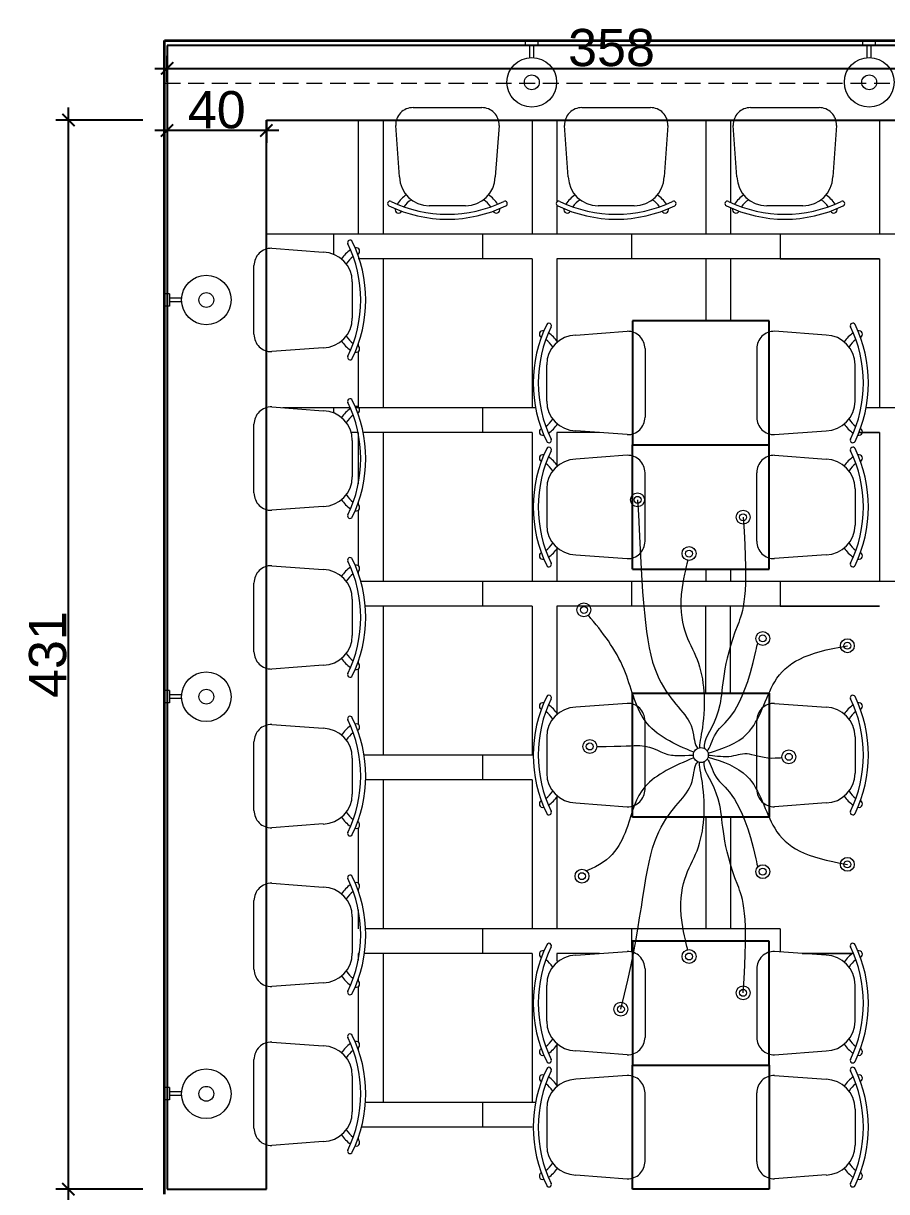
# Model space of a CAD drawing. Header units: millimetres. Extents: x -937 to 10425, y -275 to 2422.
# Drawn here: x 530.3 to 878, y 750.3 to 1221.2 of the extents above; entities that cross this region are included whole.
import ezdxf

# ---------------------------------------------------------------- set-up
doc = ezdxf.new("R2010")
doc.units = ezdxf.units.MM
doc.header["$PDMODE"] = 35
doc.linetypes.add('HIDDEN', pattern=[9.525, 6.35, -3.175])
for name, color, linetype, lineweight in [('Sebe - Aydınlatma', 240, 'Continuous', 18), ('Sebe - Duvar', 5, 'Continuous', 35), ('Sebe - Mobilya', 11, 'Continuous', 25), ('Sebe - Mobilya Alçak', 41, 'Continuous', 20), ('Sebe - Tefriş - ince', 9, 'Continuous', 0)]:
    doc.layers.add(name, color=color, linetype=linetype, lineweight=lineweight)
doc.styles.get("Standard").update_dxf_attribs({"font": 'arial.ttf'})
doc.dimstyles.new('ölçü iç', dxfattribs={"dimtxt": 15, "dimasz": 5, "dimexe": 5, "dimexo": 0.625, "dimtad": 1, "dimdec": 0, "dimtxsty": 'Standard', "dimblk": 'ARCHTICK', "dimcen": 5, "dimdle": 5, "dimclrd": 253, "dimclre": 253, "dimadec": 0, "dimazin": 0, "dimtfac": 1, "dimtdec": 0, "dimtmove": 0, "dimatfit": 3, "dimldrblk": 'ARCHTICK', "dimfxl": 30, "dimfxlon": 1, "dimarcsym": 2})

# ---------------------------------------------------------------- blocks, each defined once
blk = doc.blocks.new('_ArchTick')
at = {"color": 0, "linetype": 'ByBlock', "const_width": 0.15}
blk.add_lwpolyline([(-0.5, -0.5), (0.5, 0.5)], dxfattribs=at)
blk = doc.blocks.new('*D18')
at = {"layer": 'Defpoints', "color": 0, "transparency": 16777216}
for p in [(548.46, 1182.28), (628.22, 1182.28), (628.22, 751.28)]:
    blk.add_point(p, dxfattribs=at)
at = {"layer": 'Sebe - Tefriş - ince', "color": 253, "lineweight": -2, "transparency": 16777216}
for p, q in [((548.46, 746.28), (548.46, 1187.28)), ((578.46, 1182.28), (543.46, 1182.28)), ((578.46, 751.28), (543.46, 751.28))]:
    blk.add_line(p, q, dxfattribs=at)
at = {"layer": 'Sebe - Tefriş - ince', "color": 253, "lineweight": -2, "transparency": 16777216, "xscale": 5, "yscale": 5, "zscale": 5}
for p, rotation in [((548.46, 1182.28), 90), ((548.46, 751.28), 270)]:
    blk.add_blockref('_ArchTick', p, dxfattribs=dict(at, rotation=rotation))
at = {"layer": 'Sebe - Tefriş - ince', "color": 0, "transparency": 16777216, "insert": (540.17, 966.78), "char_height": 15, "attachment_point": 5, "rotation": 90}
blk.add_mtext('431', dxfattribs=at)
blk = doc.blocks.new('*D19')
at = {"layer": 'Defpoints', "color": 0, "transparency": 16777216}
for p in [(946.22, 1203.11), (588.22, 1197.08), (946.22, 1197.28)]:
    blk.add_point(p, dxfattribs=at)
at = {"layer": 'Sebe - Tefriş - ince', "color": 253, "lineweight": -2, "transparency": 16777216}
for p, q in [((588.22, 1197.71), (588.22, 1208.11)), ((946.22, 1197.91), (946.22, 1208.11)), ((583.22, 1203.11), (951.22, 1203.11))]:
    blk.add_line(p, q, dxfattribs=at)
at = {"layer": 'Sebe - Tefriş - ince', "color": 253, "lineweight": -2, "transparency": 16777216, "xscale": 5, "yscale": 5, "zscale": 5, "rotation": 180}
blk.add_blockref('_ArchTick', (588.22, 1203.11), dxfattribs=at)
at = {"layer": 'Sebe - Tefriş - ince', "color": 253, "lineweight": -2, "transparency": 16777216, "xscale": 5, "yscale": 5, "zscale": 5}
blk.add_blockref('_ArchTick', (946.22, 1203.11), dxfattribs=at)
at = {"layer": 'Sebe - Tefriş - ince', "color": 0, "transparency": 16777216, "insert": (767.22, 1211.4), "char_height": 15, "attachment_point": 5}
blk.add_mtext('358', dxfattribs=at)
blk = doc.blocks.new('*D20')
at = {"layer": 'Defpoints', "color": 0, "transparency": 16777216}
for p in [(588.22, 1182.28), (628.22, 1182.28), (588.22, 1178.04)]:
    blk.add_point(p, dxfattribs=at)
at = {"layer": 'Sebe - Tefriş - ince', "color": 253, "lineweight": -2, "transparency": 16777216}
for p, q in [((633.22, 1178.04), (583.22, 1178.04)), ((588.22, 1181.66), (588.22, 1173.04)), ((628.22, 1181.66), (628.22, 1173.04))]:
    blk.add_line(p, q, dxfattribs=at)
at = {"layer": 'Sebe - Tefriş - ince', "color": 253, "lineweight": -2, "transparency": 16777216, "xscale": 5, "yscale": 5, "zscale": 5, "rotation": 180}
blk.add_blockref('_ArchTick', (588.22, 1178.04), dxfattribs=at)
at = {"layer": 'Sebe - Tefriş - ince', "color": 253, "lineweight": -2, "transparency": 16777216, "xscale": 5, "yscale": 5, "zscale": 5}
blk.add_blockref('_ArchTick', (628.22, 1178.04), dxfattribs=at)
at = {"layer": 'Sebe - Tefriş - ince', "color": 0, "transparency": 16777216, "insert": (608.22, 1186.33), "char_height": 15, "attachment_point": 5}
blk.add_mtext('40', dxfattribs=at)
blk = doc.blocks.new('*D15')
at = {"layer": 'Defpoints', "color": 0, "transparency": 16777216}
for p in [(548.46, 1182.28), (628.22, 1182.28), (628.22, 751.28)]:
    blk.add_point(p, dxfattribs=at)
at = {"layer": 'Sebe - Tefriş - ince', "color": 253, "lineweight": -2, "transparency": 16777216}
for p, q in [((548.46, 746.28), (548.46, 1187.28)), ((578.46, 1182.28), (543.46, 1182.28)), ((578.46, 751.28), (543.46, 751.28))]:
    blk.add_line(p, q, dxfattribs=at)
at = {"layer": 'Sebe - Tefriş - ince', "color": 253, "lineweight": -2, "transparency": 16777216, "xscale": 5, "yscale": 5, "zscale": 5}
for p, rotation in [((548.46, 1182.28), 90), ((548.46, 751.28), 270)]:
    blk.add_blockref('_ArchTick', p, dxfattribs=dict(at, rotation=rotation))
at = {"layer": 'Sebe - Tefriş - ince', "color": 0, "transparency": 16777216, "insert": (540.17, 966.78), "char_height": 15, "attachment_point": 5, "rotation": 90}
blk.add_mtext('431', dxfattribs=at)
blk = doc.blocks.new('*D16')
at = {"layer": 'Defpoints', "color": 0, "transparency": 16777216}
for p in [(946.22, 1203.11), (588.22, 1197.08), (946.22, 1197.28)]:
    blk.add_point(p, dxfattribs=at)
at = {"layer": 'Sebe - Tefriş - ince', "color": 253, "lineweight": -2, "transparency": 16777216}
for p, q in [((588.22, 1197.71), (588.22, 1208.11)), ((946.22, 1197.91), (946.22, 1208.11)), ((583.22, 1203.11), (951.22, 1203.11))]:
    blk.add_line(p, q, dxfattribs=at)
at = {"layer": 'Sebe - Tefriş - ince', "color": 253, "lineweight": -2, "transparency": 16777216, "xscale": 5, "yscale": 5, "zscale": 5, "rotation": 180}
blk.add_blockref('_ArchTick', (588.22, 1203.11), dxfattribs=at)
at = {"layer": 'Sebe - Tefriş - ince', "color": 253, "lineweight": -2, "transparency": 16777216, "xscale": 5, "yscale": 5, "zscale": 5}
blk.add_blockref('_ArchTick', (946.22, 1203.11), dxfattribs=at)
at = {"layer": 'Sebe - Tefriş - ince', "color": 0, "transparency": 16777216, "insert": (767.22, 1211.4), "char_height": 15, "attachment_point": 5}
blk.add_mtext('358', dxfattribs=at)
blk = doc.blocks.new('*D17')
at = {"layer": 'Defpoints', "color": 0, "transparency": 16777216}
for p in [(588.22, 1182.28), (628.22, 1182.28), (588.22, 1178.04)]:
    blk.add_point(p, dxfattribs=at)
at = {"layer": 'Sebe - Tefriş - ince', "color": 253, "lineweight": -2, "transparency": 16777216}
for p, q in [((633.22, 1178.04), (583.22, 1178.04)), ((588.22, 1181.66), (588.22, 1173.04)), ((628.22, 1181.66), (628.22, 1173.04))]:
    blk.add_line(p, q, dxfattribs=at)
at = {"layer": 'Sebe - Tefriş - ince', "color": 253, "lineweight": -2, "transparency": 16777216, "xscale": 5, "yscale": 5, "zscale": 5, "rotation": 180}
blk.add_blockref('_ArchTick', (588.22, 1178.04), dxfattribs=at)
at = {"layer": 'Sebe - Tefriş - ince', "color": 253, "lineweight": -2, "transparency": 16777216, "xscale": 5, "yscale": 5, "zscale": 5}
blk.add_blockref('_ArchTick', (628.22, 1178.04), dxfattribs=at)
at = {"layer": 'Sebe - Tefriş - ince', "color": 0, "transparency": 16777216, "insert": (608.22, 1186.33), "char_height": 15, "attachment_point": 5}
blk.add_mtext('40', dxfattribs=at)

msp = doc.modelspace()

# ---------------------------------------------------------------- linework, layer by layer
at = {"layer": 'Sebe - Aydınlatma'}
for p, q in [((732.63, 1212.3), (732.63, 1214.28)), ((732.63, 1214.28), (737.63, 1214.28)), ((737.63, 1212.3), (732.63, 1212.3)), ((734.38, 1207.45), (734.38, 1212.3)), ((735.88, 1207.45), (735.88, 1212.3)), ((737.63, 1212.3), (737.63, 1214.28)), ((868.52, 1212.3), (868.52, 1214.28)), ((868.52, 1214.28), (873.52, 1214.28)), ((873.52, 1212.3), (868.52, 1212.3)), ((870.27, 1207.45), (870.27, 1212.3)), ((871.77, 1207.45), (871.77, 1212.3)), ((873.52, 1212.3), (873.52, 1214.28)), ((589.21, 1112.23), (587.22, 1112.23)), ((587.22, 1107.23), (587.22, 1112.23)), ((589.21, 1112.23), (589.21, 1107.23)), ((589.21, 1107.23), (587.22, 1107.23)), ((594.05, 1110.48), (589.21, 1110.48)), ((594.05, 1108.98), (589.21, 1108.98)), ((589.21, 952.3), (587.22, 952.3)), ((587.22, 947.3), (587.22, 952.3)), ((589.21, 952.3), (589.21, 947.3)), ((589.21, 947.3), (587.22, 947.3)), ((594.05, 950.55), (589.21, 950.55)), ((594.05, 949.05), (589.21, 949.05)), ((589.21, 792.23), (587.22, 792.23)), ((587.22, 787.23), (587.22, 792.23)), ((589.21, 792.23), (589.21, 787.23)), ((589.21, 787.23), (587.22, 787.23)), ((594.05, 790.48), (589.21, 790.48)), ((594.05, 788.98), (589.21, 788.98))]:
    msp.add_line(p, q, dxfattribs=at)
for centre, radius in [((735.13, 1197.48), 10), ((871.02, 1197.48), 10), ((735.13, 1197.48), 3), ((871.02, 1197.48), 3), ((604.02, 1109.73), 10), ((604.02, 1109.73), 3), ((777.73, 1029.17), 2.8), ((777.73, 1029.17), 1.4), ((820.23, 1022.15), 2.8), ((820.23, 1022.15), 1.4), ((798.47, 1007.5), 2.8), ((798.47, 1007.5), 1.4), ((756.11, 984.79), 2.8), ((756.11, 984.79), 1.4), ((828.15, 973.29), 2.8), ((828.15, 973.29), 1.4), ((862.24, 970.35), 2.8), ((862.24, 970.35), 1.4), ((604.02, 949.8), 10), ((604.02, 949.8), 3), ((758.47, 929.74), 2.8), ((758.47, 929.74), 1.4), ((803.22, 926.28), 3), ((838.66, 925.56), 2.8), ((838.66, 925.56), 1.4), ((828.15, 879.27), 2.8), ((862.24, 882.21), 2.8), ((862.24, 882.21), 1.4), ((755.33, 877.46), 2.8), ((755.33, 877.46), 1.4), ((828.15, 879.27), 1.4), ((798.47, 845.06), 2.8), ((798.47, 845.06), 1.4), ((820.23, 830.42), 2.8), ((820.23, 830.42), 1.4), ((771, 823.85), 2.8), ((771, 823.85), 1.4), ((604.02, 789.73), 10), ((604.02, 789.73), 3)]:
    msp.add_circle(centre, radius, dxfattribs=at)
for points, knots in [([(777.73, 1029.17), (779.52, 996.05), (780.31, 955.62), (800.88, 941.29), (800.18, 931.21), (801.66, 929.5), (801.98, 929.01)], [2.92687, 2.92687, 2.92687, 2.92687, 12.007547, 19.867591, 25.196402, 26.953345, 26.953345, 26.953345, 26.953345]), ([(820.23, 1022.15), (822.73, 989.59), (811.44, 965.07), (812.93, 943.96), (804.39, 932.94), (804.54, 929.76), (804.65, 928.92)], [2.755819, 2.755819, 2.755819, 2.755819, 4.843756, 11.626847, 18.7176, 21.248534, 21.248534, 21.248534, 21.248534]), ([(797.87, 1004.77), (797.76, 1004.08), (791.83, 980.29), (804.25, 966.06), (805.44, 943.98), (802.54, 930.06), (802.65, 929.23)], [2.755819, 2.755819, 2.755819, 2.755819, 4.843756, 11.626847, 18.7176, 21.248534, 21.248534, 21.248534, 21.248534]), ([(800.44, 927.41), (792.62, 930.61), (778.04, 937.36), (773.58, 963.14), (763.53, 975.89), (757.91, 982.64)], [2.787961, 2.787961, 2.787961, 2.787961, 26.41129, 48.710653, 74.913912, 74.913912, 74.913912, 74.913912]), ([(805.76, 927.89), (805.89, 928.03), (807.27, 929.74), (808.78, 938.44), (819.99, 942.65), (826.02, 971.17), (826.18, 971.3)], [2.937799, 2.937799, 2.937799, 2.937799, 3.553257, 9.912365, 19.086414, 19.623061, 19.623061, 19.623061, 19.623061]), ([(806.11, 927.1), (812.16, 928.85), (825.86, 933.74), (831.51, 960.69), (845.4, 967.54), (862.24, 970.35)], [2.731917, 2.731917, 2.731917, 2.731917, 19.995629, 44.106089, 74.066497, 74.066497, 74.066497, 74.066497]), ([(761.27, 929.74), (772.45, 929.75), (783.43, 931.19), (788.14, 925.67), (794.69, 926.19), (800.23, 926.17)], [3.240193, 3.240193, 3.240193, 3.240193, 6.458005, 13.548758, 16.076674, 16.076674, 16.076674, 16.076674]), ([(800.44, 925.16), (792.62, 921.95), (778.04, 915.2), (774.27, 896.54), (767.7, 883.51), (757.13, 879.61)], [2.787961, 2.787961, 2.787961, 2.787961, 26.41129, 48.710653, 74.913912, 74.913912, 74.913912, 74.913912]), ([(771, 823.85), (779.52, 856.52), (780.31, 896.95), (800.88, 911.28), (800.18, 921.36), (801.66, 923.07), (801.98, 923.55)], [2.92687, 2.92687, 2.92687, 2.92687, 12.007547, 19.867591, 25.196402, 26.953345, 26.953345, 26.953345, 26.953345]), ([(797.87, 847.79), (797.76, 848.48), (791.83, 872.27), (804.25, 886.5), (805.44, 908.58), (802.54, 922.5), (802.65, 923.34)], [2.755819, 2.755819, 2.755819, 2.755819, 4.843756, 11.626847, 18.7176, 21.248534, 21.248534, 21.248534, 21.248534]), ([(820.23, 830.42), (822.73, 862.98), (811.44, 887.5), (812.93, 908.6), (804.39, 919.63), (804.54, 922.81), (804.65, 923.64)], [2.755819, 2.755819, 2.755819, 2.755819, 4.843756, 11.626847, 18.7176, 21.248534, 21.248534, 21.248534, 21.248534]), ([(805.76, 924.67), (805.89, 924.53), (807.27, 922.83), (808.78, 914.12), (819.99, 909.92), (826.02, 881.39), (826.18, 881.27)], [2.937799, 2.937799, 2.937799, 2.937799, 3.553257, 9.912365, 19.086414, 19.623061, 19.623061, 19.623061, 19.623061]), ([(806.11, 925.47), (812.16, 923.72), (825.86, 918.82), (831.51, 891.87), (845.4, 885.02), (862.24, 882.21)], [2.731917, 2.731917, 2.731917, 2.731917, 19.995629, 44.106089, 74.066497, 74.066497, 74.066497, 74.066497]), ([(835.89, 925.12), (835.33, 925.06), (828.48, 924.53), (821.1, 928.04), (815.25, 924.75), (808.04, 926.03), (806.22, 926.11)], [2.864699, 2.864699, 2.864699, 2.864699, 4.759074, 9.979095, 15.48138, 20.959343, 20.959343, 20.959343, 20.959343])]:
    msp.add_open_spline(points, degree=3, knots=knots, dxfattribs=at)
at = {"layer": 'Sebe - Duvar', "lineweight": 35}
for p, q in [((587.22, 749.28), (587.22, 1214.28)), ((587.22, 1214.28), (948.22, 1214.28))]:
    msp.add_line(p, q, dxfattribs=at)
at = {"layer": 'Sebe - Mobilya'}
for p, q in [((946.22, 1212.28), (588.22, 1212.28)), ((588.22, 1212.28), (588.22, 751.28)), ((628.22, 751.28), (628.22, 1182.28)), ((628.22, 1182.28), (946.22, 1182.28)), ((775.72, 1101.28), (775.72, 1051.28)), ((830.72, 1101.28), (775.72, 1101.28)), ((830.72, 1051.28), (830.72, 1101.28)), ((775.72, 1051.28), (830.72, 1051.28)), ((775.72, 1001.28), (775.72, 1051.28)), ((775.72, 1051.28), (830.72, 1051.28)), ((830.72, 1001.28), (830.72, 1051.28)), ((775.72, 1001.28), (830.72, 1001.28)), ((775.72, 901.28), (775.72, 951.28)), ((775.72, 951.28), (830.72, 951.28)), ((830.72, 951.28), (830.72, 901.28)), ((830.72, 901.28), (775.72, 901.28)), ((775.72, 851.28), (775.72, 801.28)), ((830.72, 851.28), (775.72, 851.28)), ((830.72, 801.28), (830.72, 851.28)), ((775.72, 801.28), (830.72, 801.28)), ((775.72, 751.28), (775.72, 801.28)), ((775.72, 801.28), (830.72, 801.28)), ((830.72, 801.28), (830.72, 751.28)), ((588.22, 751.28), (628.22, 751.28)), ((830.72, 751.28), (775.72, 751.28))]:
    msp.add_line(p, q, dxfattribs=at)
at = {"layer": 'Sebe - Mobilya Alçak', "ltscale": 30}
for p, q in [((687.3, 1187.28), (714.97, 1187.28)), ((755.29, 1187.28), (782.95, 1187.28)), ((823.22, 1187.28), (850.88, 1187.28)), ((681.84, 1159.37), (680.3, 1180.12)), ((721.96, 1180.12), (720.43, 1159.37)), ((749.82, 1159.37), (748.29, 1180.12)), ((789.95, 1180.12), (788.41, 1159.37)), ((817.76, 1159.37), (816.22, 1180.12)), ((857.88, 1180.12), (856.35, 1159.37)), ((708.43, 1147.68), (693.84, 1147.68)), ((776.41, 1147.68), (761.82, 1147.68)), ((844.35, 1147.68), (829.75, 1147.68)), ((630.39, 1130.56), (651.13, 1129.03)), ((623.22, 1095.9), (623.22, 1123.57)), ((662.82, 1117.03), (662.82, 1102.44)), ((752.81, 1095.58), (773.56, 1097.11)), ((853.63, 1095.58), (832.89, 1097.11)), ((651.13, 1090.44), (630.39, 1088.9)), ((780.72, 1090.11), (780.72, 1062.45)), ((825.72, 1090.11), (825.72, 1062.45)), ((741.12, 1068.98), (741.12, 1083.58)), ((865.32, 1068.98), (865.32, 1083.58)), ((630.39, 1066.61), (651.13, 1065.08)), ((623.22, 1031.95), (623.22, 1059.61)), ((773.56, 1055.45), (752.81, 1056.99)), ((832.89, 1055.45), (853.63, 1056.99)), ((662.82, 1053.08), (662.82, 1038.48)), ((773.56, 1047.11), (752.81, 1045.58)), ((832.89, 1047.11), (853.63, 1045.58)), ((780.72, 1012.45), (780.72, 1040.11)), ((825.72, 1012.45), (825.72, 1040.11)), ((741.12, 1033.58), (741.12, 1018.98)), ((865.32, 1033.58), (865.32, 1018.98)), ((651.13, 1026.49), (630.39, 1024.95)), ((752.81, 1006.99), (773.56, 1005.45)), ((853.63, 1006.99), (832.89, 1005.45)), ((630.39, 1002.61), (651.13, 1001.08)), ((623.22, 967.95), (623.22, 995.61)), ((662.82, 989.08), (662.82, 974.48)), ((651.13, 962.49), (630.39, 960.95)), ((773.56, 947.11), (752.81, 945.58)), ((832.89, 947.11), (853.63, 945.58)), ((630.39, 938.61), (651.13, 937.08)), ((780.72, 912.45), (780.72, 940.11)), ((825.72, 912.45), (825.72, 940.11)), ((741.12, 933.58), (741.12, 918.98)), ((865.32, 933.58), (865.32, 918.98)), ((623.22, 903.95), (623.22, 931.61)), ((662.82, 925.08), (662.82, 910.48)), ((752.81, 906.99), (773.56, 905.45)), ((853.63, 906.99), (832.89, 905.45)), ((651.13, 898.49), (630.39, 896.95)), ((630.39, 874.6), (651.13, 873.07)), ((623.22, 839.94), (623.22, 867.61)), ((662.82, 861.07), (662.82, 846.48)), ((752.81, 845.58), (773.56, 847.11)), ((853.63, 845.58), (832.89, 847.11)), ((780.72, 840.11), (780.72, 812.45)), ((825.72, 840.11), (825.72, 812.45)), ((651.13, 834.48), (630.39, 832.94)), ((741.12, 818.98), (741.12, 833.58)), ((865.32, 818.98), (865.32, 833.58)), ((630.39, 810.56), (651.13, 809.03)), ((773.56, 805.45), (752.81, 806.99)), ((832.89, 805.45), (853.63, 806.99)), ((623.22, 775.9), (623.22, 803.57)), ((662.82, 797.03), (662.82, 782.44)), ((773.56, 797.11), (752.81, 795.58)), ((832.89, 797.11), (853.63, 795.58)), ((780.72, 762.45), (780.72, 790.11)), ((825.72, 762.45), (825.72, 790.11)), ((741.12, 783.58), (741.12, 768.98)), ((865.32, 783.58), (865.32, 768.98)), ((651.13, 770.44), (630.39, 768.9)), ((752.81, 756.99), (773.56, 755.45)), ((853.63, 756.99), (832.89, 755.45))]:
    msp.add_line(p, q, dxfattribs=at)
for centre, radius, start, end in [((687.3, 1180.28), 7, 90, 181.3639), ((714.97, 1180.28), 7, 358.6361, 90), ((755.29, 1180.28), 7, 90, 181.3639), ((782.95, 1180.28), 7, 358.6361, 90), ((823.22, 1180.28), 7, 90, 181.3639), ((850.88, 1180.28), 7, 358.6361, 90), ((693.84, 1159.68), 12, 181.4786, 270), ((708.43, 1159.68), 12, 270, 358.5214), ((761.82, 1159.68), 12, 181.4786, 270), ((776.41, 1159.68), 12, 270, 358.5214), ((829.75, 1159.68), 12, 181.4786, 270), ((844.35, 1159.68), 12, 270, 358.5214), ((701.13, 1196.43), 52.14, 244.2098, 295.7895), ((692.05, 1140.91), 13.42, 123.8436, 146.1783), ((691.43, 1142.03), 9.41, 120.8902, 145.8824), ((710.84, 1142.03), 9.41, 34.1169, 59.1091), ((710.22, 1140.91), 13.42, 33.821, 56.1557), ((769.12, 1196.43), 52.14, 244.2098, 295.7895), ((760.03, 1140.91), 13.42, 123.8436, 146.1783), ((759.42, 1142.03), 9.41, 120.8902, 145.8824), ((778.82, 1142.03), 9.41, 34.1169, 59.1091), ((778.2, 1140.91), 13.42, 33.821, 56.1557), ((837.05, 1196.43), 52.14, 244.2098, 295.7895), ((827.96, 1140.91), 13.42, 123.8436, 146.1783), ((827.35, 1142.03), 9.41, 120.8902, 145.8824), ((846.75, 1142.03), 9.41, 34.1169, 59.1091), ((846.14, 1140.91), 13.42, 33.821, 56.1557), ((701.13, 1196.43), 54.14, 244.2098, 295.7895), ((681.44, 1146.11), 1.39, 162.3823, 334.8695), ((720.83, 1146.11), 1.39, 205.1305, 17.6177), ((769.12, 1196.43), 54.14, 244.2098, 295.7895), ((749.42, 1146.11), 1.39, 162.3823, 334.8695), ((788.81, 1146.11), 1.39, 205.1305, 17.6177), ((837.05, 1196.43), 54.14, 244.2098, 295.7895), ((817.36, 1146.11), 1.39, 162.3823, 334.8695), ((856.74, 1146.11), 1.39, 205.1305, 17.6177), ((630.22, 1123.57), 7, 88.6361, 180), ((614.08, 1109.73), 52.14, 334.2098, 25.7895), ((614.08, 1109.73), 54.14, 334.2098, 25.7895), ((664.39, 1129.43), 1.39, 295.1305, 107.6177), ((650.82, 1117.03), 12, 360, 88.5214), ((669.6, 1118.82), 13.42, 123.821, 146.1557), ((668.47, 1119.43), 9.41, 124.1169, 149.1091), ((650.82, 1102.44), 12, 271.4786, 360), ((789.87, 1076.28), 54.14, 154.2098, 205.7895), ((789.87, 1076.28), 52.14, 154.2098, 205.7895), ((739.56, 1095.97), 1.39, 72.3823, 244.8695), ((816.58, 1076.28), 52.14, 334.2105, 25.7902), ((816.58, 1076.28), 54.14, 334.2105, 25.7902), ((866.89, 1095.97), 1.39, 295.1305, 107.6177), ((630.22, 1095.9), 7, 180, 271.3639), ((669.6, 1100.65), 13.42, 213.8436, 236.1783), ((668.47, 1100.03), 9.41, 210.8902, 235.8824), ((735.48, 1085.98), 9.41, 30.8902, 55.8824), ((753.12, 1083.58), 12, 91.4786, 180), ((734.35, 1085.37), 13.42, 33.8436, 56.1783), ((773.72, 1090.11), 7, 0, 91.3639), ((832.72, 1090.11), 7, 88.6361, 180), ((853.32, 1083.58), 12, 0, 88.5214), ((872.1, 1085.37), 13.42, 123.8217, 146.1564), ((870.97, 1085.98), 9.41, 124.1176, 149.1098), ((664.39, 1090.04), 1.39, 252.3823, 64.8695), ((614.08, 1045.78), 54.14, 334.2098, 25.7895), ((630.22, 1059.61), 7, 88.6361, 180), ((650.82, 1053.08), 12, 360, 88.5214), ((669.6, 1054.87), 13.42, 123.821, 146.1557), ((614.08, 1045.78), 52.14, 334.2098, 25.7895), ((664.39, 1065.47), 1.39, 295.1305, 107.6177), ((753.12, 1068.98), 12, 180, 268.5214), ((853.32, 1068.98), 12, 271.4786, 0), ((668.47, 1055.48), 9.41, 124.1169, 149.1091), ((735.47, 1066.58), 9.41, 304.1169, 329.1091), ((734.35, 1067.2), 13.42, 303.821, 326.1557), ((773.72, 1062.45), 7, 268.6361, 0), ((832.72, 1062.45), 7, 180, 271.3639), ((872.1, 1067.2), 13.42, 213.8443, 236.179), ((870.97, 1066.58), 9.41, 210.8909, 235.8831), ((739.56, 1056.59), 1.39, 115.1305, 287.6177), ((866.89, 1056.59), 1.39, 252.3823, 64.8695), ((789.87, 1026.28), 54.14, 154.2105, 205.7902), ((789.87, 1026.28), 52.14, 154.2105, 205.7902), ((739.56, 1045.97), 1.39, 72.3823, 244.8695), ((753.12, 1033.58), 12, 91.4786, 180), ((734.35, 1035.37), 13.42, 33.8443, 56.179), ((773.72, 1040.11), 7, 360, 91.3639), ((832.72, 1040.11), 7, 88.6361, 180), ((853.32, 1033.58), 12, 360, 88.5214), ((872.1, 1035.37), 13.42, 123.821, 146.1557), ((816.58, 1026.28), 52.14, 334.2098, 25.7895), ((816.58, 1026.28), 54.14, 334.2098, 25.7895), ((866.89, 1045.97), 1.39, 295.1305, 107.6177), ((735.47, 1035.98), 9.41, 30.8909, 55.8831), ((870.97, 1035.98), 9.41, 124.1169, 149.1091), ((650.82, 1038.48), 12, 271.4786, 360), ((630.22, 1031.95), 7, 180, 271.3639), ((669.6, 1036.7), 13.42, 213.8436, 236.1783), ((668.47, 1036.08), 9.41, 210.8902, 235.8824), ((664.39, 1026.09), 1.39, 252.3823, 64.8695), ((753.12, 1018.98), 12, 180, 268.5214), ((853.32, 1018.98), 12, 271.4786, 360), ((735.48, 1016.58), 9.41, 304.1176, 329.1098), ((734.35, 1017.2), 13.42, 303.8217, 326.1564), ((773.72, 1012.45), 7, 268.6361, 360), ((832.72, 1012.45), 7, 180, 271.3639), ((872.1, 1017.2), 13.42, 213.8436, 236.1783), ((870.97, 1016.58), 9.41, 210.8902, 235.8824), ((614.08, 981.78), 52.14, 334.2098, 25.7895), ((614.08, 981.78), 54.14, 334.2098, 25.7895), ((739.56, 1006.59), 1.39, 115.1305, 287.6177), ((866.89, 1006.59), 1.39, 252.3823, 64.8695), ((630.22, 995.61), 7, 88.6361, 180), ((650.82, 989.08), 12, 360, 88.5214), ((669.6, 990.87), 13.42, 123.821, 146.1557), ((668.47, 991.48), 9.41, 124.1169, 149.1091), ((664.39, 1001.47), 1.39, 295.1305, 107.6177), ((650.82, 974.48), 12, 271.4786, 360), ((630.22, 967.95), 7, 180, 271.3639), ((668.47, 972.08), 9.41, 210.8902, 235.8824), ((669.6, 972.7), 13.42, 213.8436, 236.1783), ((664.39, 962.09), 1.39, 252.3823, 64.8695), ((789.87, 926.28), 54.14, 154.2105, 205.7902), ((789.87, 926.28), 52.14, 154.2105, 205.7902), ((739.56, 945.97), 1.39, 72.3823, 244.8695), ((773.72, 940.11), 7, 360, 91.3639), ((832.72, 940.11), 7, 88.6361, 180), ((816.58, 926.28), 52.14, 334.2098, 25.7895), ((816.58, 926.28), 54.14, 334.2098, 25.7895), ((866.89, 945.97), 1.39, 295.1305, 107.6177), ((735.47, 935.98), 9.41, 30.8909, 55.8831), ((753.12, 933.58), 12, 91.4786, 180), ((734.35, 935.37), 13.42, 33.8443, 56.179), ((853.32, 933.58), 12, 360, 88.5214), ((872.1, 935.37), 13.42, 123.821, 146.1557), ((870.97, 935.98), 9.41, 124.1169, 149.1091), ((630.22, 931.61), 7, 88.6361, 180), ((669.6, 926.87), 13.42, 123.821, 146.1557), ((614.08, 917.78), 52.14, 334.2098, 25.7895), ((614.08, 917.78), 54.14, 334.2098, 25.7895), ((664.39, 937.47), 1.39, 295.1305, 107.6177), ((650.82, 925.08), 12, 360, 88.5214), ((668.47, 927.48), 9.41, 124.1169, 149.1091), ((753.12, 918.98), 12, 180, 268.5214), ((853.32, 918.98), 12, 271.4786, 360), ((650.82, 910.48), 12, 271.4786, 360), ((735.48, 916.58), 9.41, 304.1176, 329.1098), ((734.35, 917.2), 13.42, 303.8217, 326.1564), ((773.72, 912.45), 7, 268.6361, 360), ((832.72, 912.45), 7, 180, 271.3639), ((872.1, 917.2), 13.42, 213.8436, 236.1783), ((870.97, 916.58), 9.41, 210.8902, 235.8824), ((739.56, 906.59), 1.39, 115.1305, 287.6177), ((866.89, 906.59), 1.39, 252.3823, 64.8695), ((630.22, 903.95), 7, 180, 271.3639), ((669.6, 908.7), 13.42, 213.8436, 236.1783), ((668.47, 908.08), 9.41, 210.8902, 235.8824), ((664.39, 898.09), 1.39, 252.3823, 64.8695), ((614.08, 853.77), 52.14, 334.2098, 25.7895), ((614.08, 853.77), 54.14, 334.2098, 25.7895), ((630.22, 867.61), 7, 88.6361, 180), ((650.82, 861.07), 12, 360, 88.5214), ((669.6, 862.86), 13.42, 123.821, 146.1557), ((664.39, 873.47), 1.39, 295.1305, 107.6177), ((668.47, 863.48), 9.41, 124.1169, 149.1091), ((789.87, 826.28), 54.14, 154.2098, 205.7895), ((789.87, 826.28), 52.14, 154.2098, 205.7895), ((816.58, 826.28), 52.14, 334.2105, 25.7902), ((816.58, 826.28), 54.14, 334.2105, 25.7902), ((650.82, 846.48), 12, 271.4786, 360), ((739.56, 845.97), 1.39, 72.3823, 244.8695), ((735.48, 835.98), 9.41, 30.8902, 55.8824), ((753.12, 833.58), 12, 91.4786, 180), ((773.72, 840.11), 7, 0, 91.3639), ((832.72, 840.11), 7, 88.6361, 180), ((853.32, 833.58), 12, 0, 88.5214), ((872.1, 835.37), 13.42, 123.8217, 146.1564), ((870.97, 835.98), 9.41, 124.1176, 149.1098), ((866.89, 845.97), 1.39, 295.1305, 107.6177), ((630.22, 839.94), 7, 180, 271.3639), ((668.47, 844.07), 9.41, 210.8902, 235.8824), ((669.6, 844.69), 13.42, 213.8436, 236.1783), ((664.39, 834.08), 1.39, 252.3823, 64.8695), ((753.12, 818.98), 12, 180, 268.5214), ((853.32, 818.98), 12, 271.4786, 0), ((630.22, 803.57), 7, 88.6361, 180), ((614.08, 789.73), 52.14, 334.2098, 25.7895), ((614.08, 789.73), 54.14, 334.2098, 25.7895), ((664.39, 809.43), 1.39, 295.1305, 107.6177), ((735.47, 816.58), 9.41, 304.1169, 329.1091), ((773.72, 812.45), 7, 268.6361, 0), ((832.72, 812.45), 7, 180, 271.3639), ((870.97, 816.58), 9.41, 210.8909, 235.8831), ((650.82, 797.03), 12, 360, 88.5214), ((669.6, 798.82), 13.42, 123.821, 146.1557), ((668.47, 799.43), 9.41, 124.1169, 149.1091), ((739.56, 806.59), 1.39, 115.1305, 287.6177), ((734.35, 817.2), 13.42, 303.821, 326.1557), ((872.1, 817.2), 13.42, 213.8443, 236.179), ((866.89, 806.59), 1.39, 252.3823, 64.8695), ((789.87, 776.28), 54.14, 154.2105, 205.7902), ((789.87, 776.28), 52.14, 154.2105, 205.7902), ((739.56, 795.97), 1.39, 72.3823, 244.8695), ((734.35, 785.37), 13.42, 33.8443, 56.179), ((773.72, 790.11), 7, 360, 91.3639), ((832.72, 790.11), 7, 88.6361, 180), ((872.1, 785.37), 13.42, 123.821, 146.1557), ((816.58, 776.28), 52.14, 334.2098, 25.7895), ((816.58, 776.28), 54.14, 334.2098, 25.7895), ((866.89, 795.97), 1.39, 295.1305, 107.6177), ((735.47, 785.98), 9.41, 30.8909, 55.8831), ((753.12, 783.58), 12, 91.4786, 180), ((853.32, 783.58), 12, 360, 88.5214), ((870.97, 785.98), 9.41, 124.1169, 149.1091), ((650.82, 782.44), 12, 271.4786, 360), ((630.22, 775.9), 7, 180, 271.3639), ((669.6, 780.65), 13.42, 213.8436, 236.1783), ((668.47, 780.03), 9.41, 210.8902, 235.8824), ((664.39, 770.04), 1.39, 252.3823, 64.8695), ((753.12, 768.98), 12, 180, 268.5214), ((853.32, 768.98), 12, 271.4786, 360), ((735.48, 766.58), 9.41, 304.1176, 329.1098), ((734.35, 767.2), 13.42, 303.8217, 326.1564), ((773.72, 762.45), 7, 268.6361, 360), ((832.72, 762.45), 7, 180, 271.3639), ((872.1, 767.2), 13.42, 213.8436, 236.1783), ((870.97, 766.58), 9.41, 210.8902, 235.8824), ((739.56, 756.59), 1.39, 115.1305, 287.6177), ((866.89, 756.59), 1.39, 252.3823, 64.8695)]:
    msp.add_arc(centre, radius, start, end, dxfattribs=at)
at = {"layer": 'Sebe - Mobilya Alçak'}
for centre, start, end in [((678.01, 1148.58), 64.2098, 244.2098), ((724.25, 1148.58), 295.7902, 115.7902), ((746, 1148.58), 64.2098, 244.2098), ((792.24, 1148.58), 295.7902, 115.7902), ((813.93, 1148.58), 64.2098, 244.2098), ((860.17, 1148.58), 295.7902, 115.7902), ((661.92, 1132.85), 25.7902, 205.7902), ((742.02, 1099.4), 334.2098, 154.2098), ((864.42, 1099.4), 25.7902, 205.7902), ((661.92, 1086.61), 154.2098, 334.2098), ((661.92, 1068.9), 25.7902, 205.7902), ((742.02, 1053.16), 205.7902, 25.7902), ((742.02, 1049.4), 334.2098, 154.2098), ((864.42, 1053.16), 154.2098, 334.2098), ((864.42, 1049.4), 25.7902, 205.7902), ((661.92, 1022.66), 154.2098, 334.2098), ((661.92, 1004.9), 25.7902, 205.7902), ((742.02, 1003.16), 205.7902, 25.7902), ((864.42, 1003.16), 154.2098, 334.2098), ((661.92, 958.66), 154.2098, 334.2098), ((742.02, 949.4), 334.2098, 154.2098), ((864.42, 949.4), 25.7902, 205.7902), ((661.92, 940.9), 25.7902, 205.7902), ((742.02, 903.16), 205.7902, 25.7902), ((864.42, 903.16), 154.2098, 334.2098), ((661.92, 894.66), 154.2098, 334.2098), ((661.92, 876.89), 25.7902, 205.7902), ((742.02, 849.4), 334.2098, 154.2098), ((864.42, 849.4), 25.7902, 205.7902), ((661.92, 830.65), 154.2098, 334.2098), ((661.92, 812.85), 25.7902, 205.7902), ((742.02, 803.16), 205.7902, 25.7902), ((864.42, 803.16), 154.2098, 334.2098), ((742.02, 799.4), 334.2098, 154.2098), ((864.42, 799.4), 25.7902, 205.7902), ((661.92, 766.61), 154.2098, 334.2098), ((742.02, 753.16), 205.7902, 25.7902), ((864.42, 753.16), 154.2098, 334.2098)]:
    msp.add_arc(centre, 1, start, end, dxfattribs=at)
at = {"layer": 'Sebe - Tefriş - ince', "linetype": 'HIDDEN'}
msp.add_line((587.22, 1197.08), (948.22, 1197.08), dxfattribs=at)
msp.add_line((587.22, 1197.08), (948.22, 1197.08), dxfattribs=at)
at = {"layer": 'Sebe - Tefriş - ince'}
for p, q in [((665.22, 1182.28), (665.22, 1136.28)), ((675.22, 1182.28), (675.22, 1136.28)), ((735.22, 1182.28), (735.22, 1136.28)), ((745.22, 1182.28), (745.22, 1149.22)), ((805.22, 1182.28), (805.22, 1136.28)), ((815.22, 1182.28), (815.22, 1149.08)), ((875.22, 1182.28), (875.22, 1136.28)), ((745.22, 1147.95), (745.22, 1136.28)), ((815.22, 1146.88), (815.22, 1136.28)), ((655.22, 1136.28), (628.22, 1136.28)), ((715.22, 1136.28), (655.22, 1136.28)), ((655.22, 1136.28), (655.22, 1128.2)), ((775.22, 1136.28), (715.22, 1136.28)), ((715.22, 1136.28), (715.22, 1126.28)), ((835.22, 1136.28), (775.22, 1136.28)), ((775.22, 1136.28), (775.22, 1126.28)), ((895.22, 1136.28), (835.22, 1136.28)), ((835.22, 1136.28), (835.22, 1126.28)), ((675.22, 1126.28), (665.22, 1126.28)), ((735.22, 1126.28), (675.22, 1126.28)), ((675.22, 1126.28), (675.22, 1066.28)), ((735.22, 1126.28), (735.22, 1066.28)), ((815.22, 1126.28), (745.22, 1126.28)), ((745.22, 1126.28), (745.22, 1093.23)), ((805.22, 1126.28), (805.22, 1101.28)), ((875.22, 1126.28), (815.22, 1126.28)), ((815.22, 1126.28), (815.22, 1101.28)), ((835.22, 1126.28), (875.22, 1126.28)), ((875.22, 1126.28), (875.22, 1066.28)), ((665.22, 1091.98), (665.22, 1091.15)), ((665.22, 1091.98), (665.22, 1091.15)), ((665.22, 1088.93), (665.22, 1066.58)), ((655.22, 1066.28), (634.84, 1066.28)), ((662.02, 1066.28), (655.22, 1066.28)), ((655.22, 1066.28), (655.22, 1064.24)), ((665.22, 1066.28), (664.18, 1066.28)), ((715.22, 1066.28), (665.52, 1066.28)), ((736.66, 1066.28), (715.22, 1066.28)), ((715.22, 1066.28), (715.22, 1056.28)), ((895.22, 1066.28), (869.78, 1066.28)), ((665.22, 1056.28), (662.39, 1056.28)), ((665.22, 1056.28), (665.22, 1035.66)), ((675.22, 1056.28), (667.19, 1056.28)), ((735.22, 1056.28), (675.22, 1056.28)), ((675.22, 1056.28), (675.22, 996.28)), ((735.22, 1056.28), (735.22, 996.28)), ((762.35, 1056.28), (745.22, 1056.28)), ((745.22, 1056.28), (745.22, 1043.23)), ((866.89, 1056.28), (875.22, 1056.28)), ((875.22, 1056.28), (866.89, 1056.28)), ((875.22, 1056.28), (875.22, 996.28)), ((665.22, 1028.03), (665.22, 1027.2)), ((665.22, 1028.03), (665.22, 1027.2)), ((665.22, 1024.98), (665.22, 1002.58)), ((745.22, 1009.95), (745.22, 996.28)), ((665.22, 1000.37), (665.22, 999.53)), ((665.22, 1000.37), (665.22, 999.53)), ((805.22, 1001.28), (805.22, 996.28)), ((815.22, 1001.28), (815.22, 996.28)), ((715.22, 996.28), (666.24, 996.28)), ((775.22, 996.28), (715.22, 996.28)), ((715.22, 996.28), (715.22, 986.28)), ((835.22, 996.28), (775.22, 996.28)), ((775.22, 996.28), (775.22, 986.28)), ((895.22, 996.28), (835.22, 996.28)), ((835.22, 996.28), (835.22, 986.28)), ((675.22, 986.28), (668.03, 986.28)), ((735.22, 986.28), (675.22, 986.28)), ((675.22, 986.28), (675.22, 926.28)), ((735.22, 986.28), (735.22, 926.28)), ((815.22, 986.28), (745.22, 986.28)), ((745.22, 986.28), (745.22, 943.23)), ((805.22, 951.28), (805.22, 986.28)), ((875.22, 986.28), (815.22, 986.28)), ((815.22, 951.28), (815.22, 986.28)), ((835.22, 986.28), (875.22, 986.28)), ((665.22, 964.03), (665.22, 963.2)), ((665.22, 964.03), (665.22, 963.2)), ((665.22, 960.98), (665.22, 938.58)), ((715.22, 926.28), (667.54, 926.28)), ((735.73, 926.28), (715.22, 926.28)), ((715.22, 926.28), (715.22, 916.28)), ((675.22, 916.28), (668.2, 916.28)), ((735.22, 916.28), (675.22, 916.28)), ((675.22, 916.28), (675.22, 856.28)), ((735.22, 916.28), (735.22, 856.28)), ((745.22, 909.33), (745.22, 856.28)), ((805.22, 901.28), (805.22, 856.28)), ((815.22, 901.28), (815.22, 856.28)), ((665.22, 896.98), (665.22, 874.58)), ((665.22, 872.36), (665.22, 871.52)), ((665.22, 872.36), (665.22, 871.52)), ((665.22, 863.9), (665.22, 856.28)), ((715.22, 856.28), (668.16, 856.28)), ((775.22, 856.28), (715.22, 856.28)), ((715.22, 856.28), (715.22, 846.28)), ((835.22, 856.28), (775.22, 856.28)), ((775.22, 856.28), (775.22, 846.95)), ((835.22, 856.28), (835.22, 846.94)), ((665.67, 846.28), (665.22, 846.28)), ((665.22, 846.28), (665.22, 843.65)), ((675.22, 846.28), (667.7, 846.28)), ((735.22, 846.28), (675.22, 846.28)), ((675.22, 846.28), (675.22, 786.28)), ((735.22, 846.28), (735.22, 786.28)), ((762.35, 846.28), (745.22, 846.28)), ((745.22, 846.28), (745.22, 843.23)), ((844.09, 846.28), (864.29, 846.28)), ((864.29, 846.28), (844.09, 846.28)), ((665.22, 836.02), (665.22, 835.19)), ((665.22, 836.02), (665.22, 835.19)), ((665.22, 832.97), (665.22, 810.53)), ((665.22, 808.32), (665.22, 807.48)), ((665.22, 808.32), (665.22, 807.48)), ((745.22, 809.95), (745.22, 793.23)), ((715.22, 786.28), (668.11, 786.28)), ((736.66, 786.28), (715.22, 786.28)), ((715.22, 786.28), (715.22, 776.28)), ((675.22, 776.28), (666.52, 776.28)), ((735.22, 776.28), (675.22, 776.28)), ((665.22, 771.98), (665.22, 771.15)), ((665.22, 771.98), (665.22, 771.15))]:
    msp.add_line(p, q, dxfattribs=at)

# ---------------------------------------------------------------- dimensions: what is measured, and where the dimension line sits
for base, p1, p2, picture, middle in [((946.22, 1203.11), (588.22, 1197.08), (946.22, 1197.28), '*D19', (767.22, 1211.4)), ((946.22, 1203.11), (588.22, 1197.08), (946.22, 1197.28), '*D16', (767.22, 1211.4)), ((588.22, 1178.04), (628.22, 1182.28), (588.22, 1182.28), '*D20', (608.22, 1186.33)), ((588.22, 1178.04), (628.22, 1182.28), (588.22, 1182.28), '*D17', (608.22, 1186.33))]:
    dim = msp.add_linear_dim(base=base, p1=p1, p2=p2, dimstyle='ölçü iç', dxfattribs=at)
    dim.commit()
    dim.dimension.update_dxf_attribs({"geometry": picture, "text_midpoint": middle})
for picture in ['*D18', '*D15']:
    dim = msp.add_linear_dim(base=(548.46, 1182.28), p1=(628.22, 751.28), p2=(628.22, 1182.28), angle=90, dimstyle='ölçü iç', dxfattribs=at)
    dim.commit()
    dim.dimension.update_dxf_attribs({"geometry": picture, "text_midpoint": (540.17, 966.78)})

doc.saveas('drawing.dxf')
